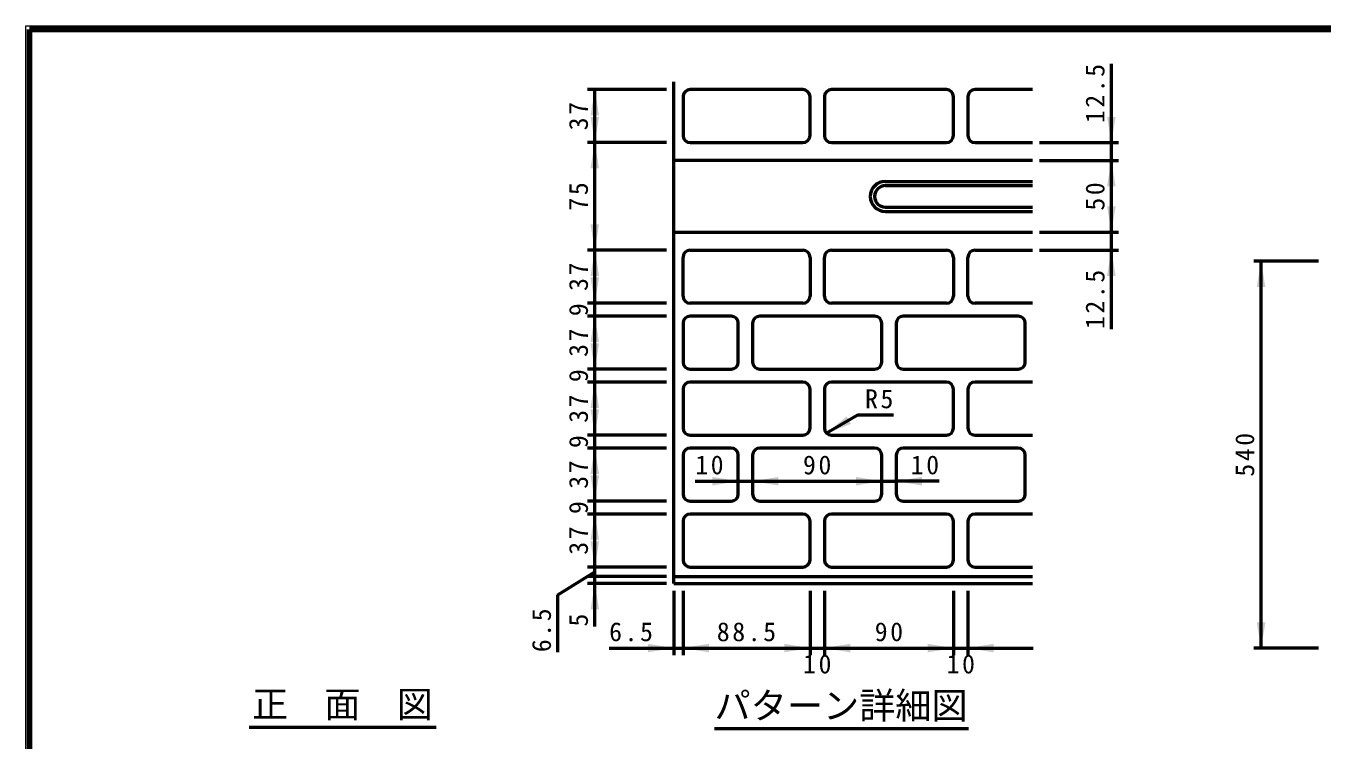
# Model space of a CAD drawing. Units: millimetres, scale not verified, with parts at other scales. Extents: x 100 to 4105, y 100 to 2870.
# Drawn here: x 100 to 1907, y 1874 to 2870 of the extents above; entities that cross this region are included whole.
import ezdxf
from ezdxf.enums import TextEntityAlignment as Align

# ---------------------------------------------------------------- set-up
doc = ezdxf.new("R2010")
doc.units = ezdxf.units.MM
doc.header["$LTSCALE"] = 5
doc.layers.add('V-nasSTD', color=7, linetype='Continuous', lineweight=50)
doc.styles.add('ＭＳ ゴシック', font='')
doc.styles.get('ＭＳ ゴシック').set_extended_font_data('MS Gothic')

msp = doc.modelspace()

# ---------------------------------------------------------------- hatches: boundary and pattern name
at = {"layer": 'V-nasSTD'}
for points in [[(898.866, 2745.155), (892.866, 2781.155), (886.866, 2745.155)], [(886.866, 2743.155), (892.866, 2707.155), (898.866, 2743.155)], [(1606.866, 2743.155), (1612.866, 2707.155), (1618.866, 2743.155)], [(898.866, 2671.155), (892.866, 2707.155), (886.866, 2671.155)], [(1618.866, 2646.155), (1612.866, 2682.155), (1606.866, 2646.155)], [(1606.866, 2618.155), (1612.866, 2582.155), (1618.866, 2618.155)], [(886.866, 2593.155), (892.866, 2557.155), (898.866, 2593.155)], [(898.866, 2521.155), (892.866, 2557.155), (886.866, 2521.155)], [(1618.866, 2521.155), (1612.866, 2557.155), (1606.866, 2521.155)], [(1827.552, 2505.857), (1821.552, 2541.857), (1815.552, 2505.857)], [(886.866, 2519.155), (892.866, 2483.155), (898.866, 2519.155)], [(898.866, 2429.155), (892.866, 2465.155), (886.866, 2429.155)], [(886.866, 2427.155), (892.866, 2391.155), (898.866, 2427.155)], [(898.866, 2337.155), (892.866, 2373.155), (886.866, 2337.155)], [(886.866, 2335.155), (892.866, 2299.155), (898.866, 2335.155)], [(1243.972, 2325.281), (1215.795, 2302.084), (1249.972, 2314.888)], [(898.866, 2245.155), (892.866, 2281.155), (886.866, 2245.155)], [(886.866, 2243.155), (892.866, 2207.155), (898.866, 2243.155)], [(1056.866, 2228.897), (1092.866, 2234.897), (1056.866, 2240.897)], [(1148.866, 2240.897), (1112.866, 2234.897), (1148.866, 2228.897)], [(1256.866, 2228.897), (1292.866, 2234.897), (1256.866, 2240.897)], [(1348.866, 2240.897), (1312.866, 2234.897), (1348.866, 2228.897)], [(898.866, 2153.155), (892.866, 2189.155), (886.866, 2153.155)], [(886.866, 2151.155), (892.866, 2115.155), (898.866, 2151.155)], [(898.866, 2056.155), (892.866, 2092.155), (886.866, 2056.155)], [(1815.552, 2037.857), (1821.552, 2001.857), (1827.552, 2037.857)], [(966.866, 1996.155), (1002.866, 2002.155), (966.866, 2008.155)], [(1051.866, 2008.155), (1015.866, 2002.155), (1051.866, 1996.155)], [(1156.866, 1996.155), (1192.866, 2002.155), (1156.866, 2008.155)], [(1248.866, 2008.155), (1212.866, 2002.155), (1248.866, 1996.155)], [(1356.866, 1996.155), (1392.866, 2002.155), (1356.866, 2008.155)], [(1448.866, 2008.155), (1412.866, 2002.155), (1448.866, 1996.155)]]:
    msp.add_hatch(color=256, dxfattribs=at).paths.add_polyline_path(points)

# ---------------------------------------------------------------- linework, layer by layer
at = {"layer": 'V-nasSTD', "lineweight": 100}
for p, q in [((105, 2865), (105, 105)), ((4100, 2865), (105, 2865))]:
    msp.add_line(p, q, dxfattribs=at)
at = {"layer": 'V-nasSTD'}
for p, q in [((1612.866, 2707.155), (1612.866, 2817.155)), ((1002.866, 2092.155), (1002.866, 2792.155)), ((992.866, 2781.155), (882.866, 2781.155)), ((892.866, 2707.155), (892.866, 2781.155)), ((1015.866, 2771.155), (1015.866, 2717.155)), ((1182.866, 2781.155), (1025.866, 2781.155)), ((1192.866, 2717.155), (1192.866, 2771.155)), ((1212.866, 2771.155), (1212.866, 2717.155)), ((1382.866, 2781.155), (1222.866, 2781.155)), ((1392.866, 2717.155), (1392.866, 2771.155)), ((1412.866, 2771.155), (1412.866, 2717.155)), ((1502.866, 2781.155), (1422.866, 2781.155)), ((992.866, 2707.155), (882.866, 2707.155)), ((892.866, 2557.155), (892.866, 2707.155)), ((1025.866, 2707.155), (1182.866, 2707.155)), ((1222.866, 2707.155), (1382.866, 2707.155)), ((1422.866, 2707.155), (1502.866, 2707.155)), ((1512.866, 2707.155), (1622.866, 2707.155)), ((1612.866, 2682.155), (1612.866, 2707.155)), ((1502.866, 2682.155), (1002.866, 2682.155)), ((1512.866, 2682.155), (1622.866, 2682.155)), ((1612.866, 2582.155), (1612.866, 2682.155)), ((1297.866, 2653.155), (1502.866, 2653.155)), ((1297.866, 2647.155), (1502.866, 2647.155)), ((1297.866, 2617.155), (1502.866, 2617.155)), ((1297.866, 2611.155), (1502.866, 2611.155)), ((1002.866, 2582.155), (1502.866, 2582.155)), ((1512.866, 2582.155), (1622.866, 2582.155)), ((1612.866, 2557.155), (1612.866, 2582.155)), ((992.866, 2557.155), (882.866, 2557.155)), ((892.866, 2483.155), (892.866, 2557.155)), ((1025.866, 2557.155), (1182.866, 2557.155)), ((1222.866, 2557.155), (1382.866, 2557.155)), ((1422.866, 2557.155), (1502.866, 2557.155)), ((1512.866, 2557.155), (1622.866, 2557.155)), ((1612.866, 2447.155), (1612.866, 2557.155)), ((1015.866, 2493.155), (1015.866, 2547.155)), ((1192.866, 2547.155), (1192.866, 2493.155)), ((1212.866, 2493.155), (1212.866, 2547.155)), ((1392.866, 2547.155), (1392.866, 2493.155)), ((1412.866, 2493.155), (1412.866, 2547.155)), ((1901.552, 2541.857), (1811.552, 2541.857)), ((1821.552, 2001.857), (1821.552, 2541.857)), ((992.866, 2483.155), (882.866, 2483.155)), ((892.866, 2465.155), (892.866, 2483.155)), ((1182.866, 2483.155), (1025.866, 2483.155)), ((1382.866, 2483.155), (1222.866, 2483.155)), ((1502.866, 2483.155), (1422.866, 2483.155)), ((992.866, 2465.155), (882.866, 2465.155)), ((892.866, 2391.155), (892.866, 2465.155)), ((1082.866, 2465.155), (1025.866, 2465.155)), ((1282.866, 2465.155), (1122.866, 2465.155)), ((1482.866, 2465.155), (1322.866, 2465.155)), ((1015.866, 2455.155), (1015.866, 2401.155)), ((1092.866, 2401.155), (1092.866, 2455.155)), ((1112.866, 2455.155), (1112.866, 2401.155)), ((1292.866, 2401.155), (1292.866, 2455.155)), ((1312.866, 2455.155), (1312.866, 2401.155)), ((1492.866, 2401.155), (1492.866, 2455.155)), ((992.866, 2391.155), (882.866, 2391.155)), ((992.866, 2391.155), (882.866, 2391.155)), ((892.866, 2373.155), (892.866, 2391.155)), ((1025.866, 2391.155), (1082.866, 2391.155)), ((1122.866, 2391.155), (1282.866, 2391.155)), ((1322.866, 2391.155), (1482.866, 2391.155)), ((992.866, 2373.155), (882.866, 2373.155)), ((892.866, 2299.155), (892.866, 2373.155)), ((1182.866, 2373.155), (1025.866, 2373.155)), ((1382.866, 2373.155), (1222.866, 2373.155)), ((1502.866, 2373.155), (1422.866, 2373.155)), ((1015.866, 2363.155), (1015.866, 2309.155)), ((1192.866, 2309.155), (1192.866, 2363.155)), ((1212.866, 2363.155), (1212.866, 2309.155)), ((1392.866, 2309.155), (1392.866, 2363.155)), ((1412.866, 2363.155), (1412.866, 2309.155)), ((1259.097, 2327.084), (1215.795, 2302.084)), ((1309.097, 2327.084), (1259.097, 2327.084)), ((992.866, 2299.155), (882.866, 2299.155)), ((992.866, 2299.155), (882.866, 2299.155)), ((892.866, 2281.155), (892.866, 2299.155)), ((1025.866, 2299.155), (1182.866, 2299.155)), ((1222.866, 2299.155), (1382.866, 2299.155)), ((1422.866, 2299.155), (1502.866, 2299.155)), ((992.866, 2281.155), (882.866, 2281.155)), ((892.866, 2207.155), (892.866, 2281.155)), ((1082.866, 2281.155), (1025.866, 2281.155)), ((1282.866, 2281.155), (1122.866, 2281.155)), ((1482.866, 2281.155), (1322.866, 2281.155)), ((1015.866, 2271.155), (1015.866, 2217.155)), ((1092.866, 2217.155), (1092.866, 2271.155)), ((1112.866, 2271.155), (1112.866, 2217.155)), ((1292.866, 2217.155), (1292.866, 2271.155)), ((1312.866, 2271.155), (1312.866, 2217.155)), ((1492.866, 2217.155), (1492.866, 2271.155)), ((1032.866, 2234.897), (1092.866, 2234.897)), ((1092.866, 2234.897), (1112.866, 2234.897)), ((1112.866, 2234.897), (1292.866, 2234.897)), ((1292.866, 2234.897), (1312.866, 2234.897)), ((1372.866, 2234.897), (1312.866, 2234.897)), ((992.866, 2207.155), (882.866, 2207.155)), ((992.866, 2207.155), (882.866, 2207.155)), ((892.866, 2189.155), (892.866, 2207.155)), ((1025.866, 2207.155), (1082.866, 2207.155)), ((1122.866, 2207.155), (1282.866, 2207.155)), ((1322.866, 2207.155), (1482.866, 2207.155)), ((992.866, 2189.155), (882.866, 2189.155)), ((892.866, 2115.155), (892.866, 2189.155)), ((1182.866, 2189.155), (1025.866, 2189.155)), ((1382.866, 2189.155), (1222.866, 2189.155)), ((1502.866, 2189.155), (1422.866, 2189.155)), ((1015.866, 2179.155), (1015.866, 2125.155)), ((1192.866, 2125.155), (1192.866, 2179.155)), ((1212.866, 2179.155), (1212.866, 2125.155)), ((1392.866, 2125.155), (1392.866, 2179.155)), ((1412.866, 2179.155), (1412.866, 2125.155)), ((992.866, 2115.155), (882.866, 2115.155)), ((892.866, 2102.155), (892.866, 2115.155)), ((1025.866, 2115.155), (1182.866, 2115.155)), ((1222.866, 2115.155), (1382.866, 2115.155)), ((1422.866, 2115.155), (1502.866, 2115.155)), ((841.331, 2076.439), (892.866, 2108.655)), ((992.866, 2102.155), (882.866, 2102.155)), ((892.866, 2092.155), (892.866, 2102.155)), ((1002.866, 2102.155), (1502.866, 2102.155)), ((992.866, 2092.155), (882.866, 2092.155)), ((892.866, 2032.155), (892.866, 2092.155)), ((1002.866, 2092.155), (1502.866, 2092.155)), ((1002.866, 2082.155), (1002.866, 1992.155)), ((1015.866, 2082.155), (1015.866, 1992.155)), ((1192.866, 2082.155), (1192.866, 1992.155)), ((1212.866, 2082.155), (1212.866, 1992.155)), ((1392.866, 2082.155), (1392.866, 1992.155)), ((1412.866, 2082.155), (1412.866, 1992.155)), ((841.331, 1996.439), (841.331, 2076.439)), ((912.866, 2002.155), (1002.866, 2002.155)), ((1002.866, 2002.155), (1015.866, 2002.155)), ((1015.866, 2002.155), (1192.866, 2002.155)), ((1192.866, 2002.155), (1212.866, 2002.155)), ((1212.866, 2002.155), (1392.866, 2002.155)), ((1392.866, 2002.155), (1412.866, 2002.155)), ((1412.866, 2002.155), (1503.866, 2002.155)), ((1901.552, 2001.857), (1811.552, 2001.857)), ((411.148, 1891.857), (671.955, 1891.857)), ((1059.735, 1890.045), (1413.745, 1890.045))]:
    msp.add_line(p, q, dxfattribs=at)
at = {"layer": 'V-nasSTD', "lineweight": 13}
msp.add_lwpolyline([(100, 100), (100, 2870), (4105, 2870), (4105, 100)], close=True, dxfattribs=at)
at = {"layer": 'V-nasSTD'}
for centre, radius, start, end in [((1025.866, 2771.155), 10, 90, 180), ((1182.866, 2771.155), 10, 0, 90), ((1222.866, 2771.155), 10, 90, 180), ((1382.866, 2771.155), 10, 0, 90), ((1422.866, 2771.155), 10, 90, 180), ((1025.866, 2717.155), 10, 180, 270), ((1182.866, 2717.155), 10, 270, 0), ((1222.866, 2717.155), 10, 180, 270), ((1382.866, 2717.155), 10, 270, 0), ((1422.866, 2717.155), 10, 180, 270), ((1297.866, 2632.155), 21, 90, 270), ((1297.866, 2632.155), 15, 90, 270), ((1025.866, 2547.155), 10, 90, 180), ((1182.866, 2547.155), 10, 0, 90), ((1222.866, 2547.155), 10, 90, 180), ((1382.866, 2547.155), 10, 0, 90), ((1422.866, 2547.155), 10, 90, 180), ((1025.866, 2493.155), 10, 180, 270), ((1182.866, 2493.155), 10, 270, 0), ((1222.866, 2493.155), 10, 180, 270), ((1382.866, 2493.155), 10, 270, 0), ((1422.866, 2493.155), 10, 180, 270), ((1025.866, 2455.155), 10, 90, 180), ((1082.866, 2455.155), 10, 0, 90), ((1122.866, 2455.155), 10, 90, 180), ((1282.866, 2455.155), 10, 0, 90), ((1322.866, 2455.155), 10, 90, 180), ((1482.866, 2455.155), 10, 0, 90), ((1025.866, 2401.155), 10, 180, 270), ((1082.866, 2401.155), 10, 270, 0), ((1122.866, 2401.155), 10, 180, 270), ((1282.866, 2401.155), 10, 270, 0), ((1322.866, 2401.155), 10, 180, 270), ((1482.866, 2401.155), 10, 270, 0), ((1025.866, 2363.155), 10, 90, 180), ((1182.866, 2363.155), 10, 0, 90), ((1222.866, 2363.155), 10, 90, 180), ((1382.866, 2363.155), 10, 0, 90), ((1422.866, 2363.155), 10, 90, 180), ((1025.866, 2309.155), 10, 180, 270), ((1182.866, 2309.155), 10, 270, 0), ((1222.866, 2309.155), 10, 180, 270), ((1382.866, 2309.155), 10, 270, 0), ((1422.866, 2309.155), 10, 180, 270), ((1025.866, 2271.155), 10, 90, 180), ((1082.866, 2271.155), 10, 0, 90), ((1122.866, 2271.155), 10, 90, 180), ((1282.866, 2271.155), 10, 0, 90), ((1322.866, 2271.155), 10, 90, 180), ((1482.866, 2271.155), 10, 0, 90), ((1025.866, 2217.155), 10, 180, 270), ((1082.866, 2217.155), 10, 270, 0), ((1122.866, 2217.155), 10, 180, 270), ((1282.866, 2217.155), 10, 270, 0), ((1322.866, 2217.155), 10, 180, 270), ((1482.866, 2217.155), 10, 270, 0), ((1025.866, 2179.155), 10, 90, 180), ((1182.866, 2179.155), 10, 0, 90), ((1222.866, 2179.155), 10, 90, 180), ((1382.866, 2179.155), 10, 0, 90), ((1422.866, 2179.155), 10, 90, 180), ((1025.866, 2125.155), 10, 180, 270), ((1182.866, 2125.155), 10, 270, 0), ((1222.866, 2125.155), 10, 180, 270), ((1382.866, 2125.155), 10, 270, 0), ((1422.866, 2125.155), 10, 180, 270)]:
    msp.add_arc(centre, radius, start, end, dxfattribs=at)

# ---------------------------------------------------------------- texts
at = {"layer": 'V-nasSTD', "style": 'ＭＳ ゴシック'}
for s, p in [('9', (856.866, 2465.155)), ('9', (856.866, 2373.155)), ('9', (856.866, 2281.155)), ('9', (856.866, 2189.155)), ('5', (856.866, 2032.155))]:
    msp.add_text(s, height=26.39, rotation=90, dxfattribs=at).set_placement(p, align=Align.TOP_LEFT)
for s, p in [('正\u3000面\u3000図', (415.148, 1942.257)), ('パターン詳細図', (1059.735, 1940.445))]:
    msp.add_text(s, height=36.95, dxfattribs=at).set_placement(p, align=Align.TOP_LEFT)
at = {"layer": 'V-nasSTD', "char_height": 26.39, "attachment_point": 1, "rotation": 90, "style": 'ＭＳ ゴシック'}
for s, insert in [('\\T1.2;12.5', (1576.866, 2734.355)), ('\\T1.2;37', (856.866, 2724.355)), ('\\T1.2;75', (856.866, 2612.355)), ('\\T1.2;50', (1576.866, 2612.355)), ('\\T1.2;37', (856.866, 2500.355)), ('\\T1.2;12.5', (1576.866, 2447.155)), ('\\T1.2;37', (856.866, 2408.355)), ('\\T1.2;37', (856.866, 2316.355)), ('\\T1.2;540', (1785.552, 2241.257)), ('\\T1.2;37', (856.866, 2224.355)), ('\\T1.2;37', (856.866, 2132.355)), ('\\T1.2;6.5', (805.331, 1996.439))]:
    msp.add_mtext(s, dxfattribs=dict(at, insert=insert))
at = {"layer": 'V-nasSTD', "char_height": 26.39, "attachment_point": 1, "style": 'ＭＳ ゴシック'}
for s, insert in [('\\T1.2;R5', (1269.497, 2363.084)), ('\\T1.2;10', (1032.866, 2270.897)), ('\\T1.2;90', (1183.066, 2270.897)), ('\\T1.2;10', (1333.266, 2270.897)), ('\\T1.2;6.5', (912.866, 2038.155)), ('\\T1.2;88.5', (1062.966, 2038.155)), ('\\T1.2;90', (1283.066, 2038.155)), ('\\T1.2;10', (1183.211, 1993.155)), ('\\T1.2;10', (1383.211, 1993.155))]:
    msp.add_mtext(s, dxfattribs=dict(at, insert=insert))

doc.saveas('drawing.dxf')
